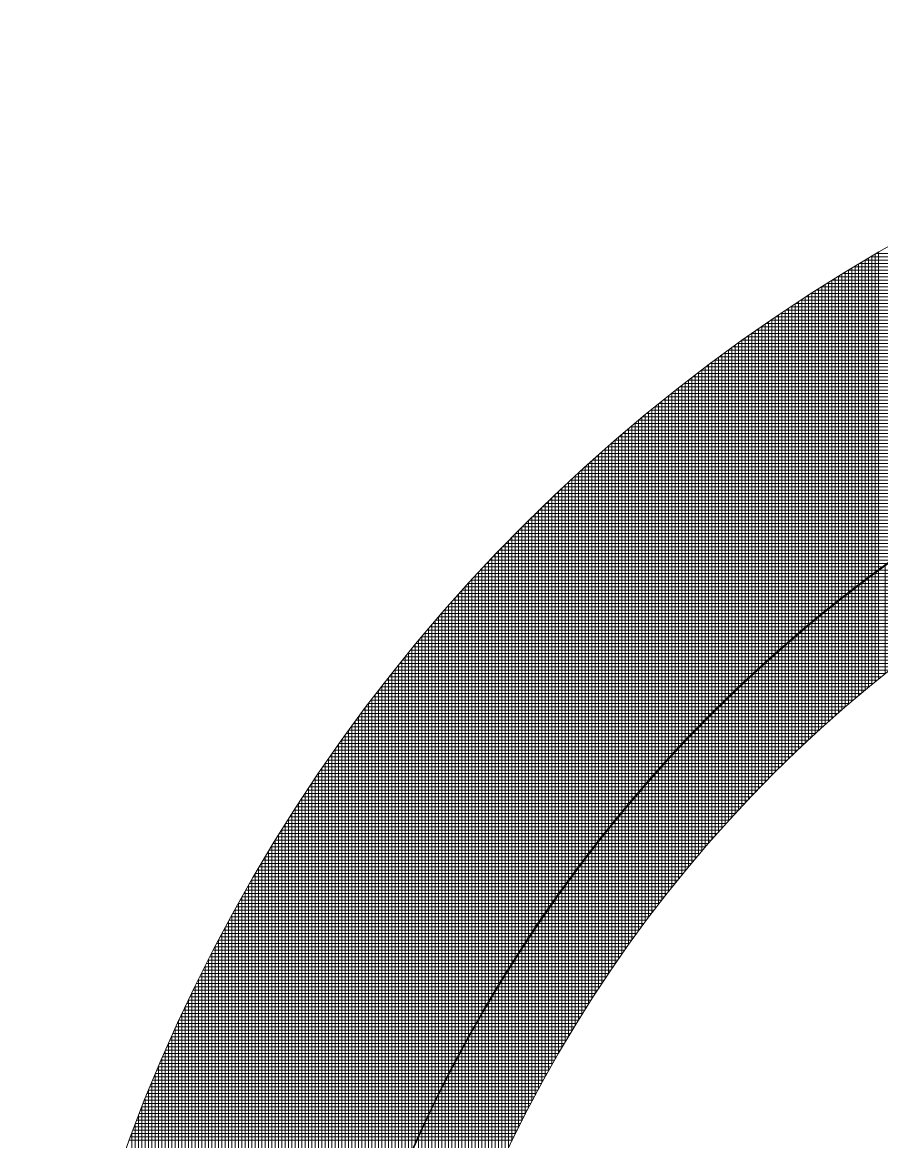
# Model space of a CAD drawing. Header units: inches. Extents: x -675 to 1187, y -924 to 1124.
# Drawn here: x -675.38 to -643.16, y 959.2 to 1001.17 of the extents above; entities that cross this region are included whole.
import ezdxf

# ---------------------------------------------------------------- set-up
doc = ezdxf.new("R2010")
doc.units = ezdxf.units.IN
doc.header["$MEASUREMENT"] = 0
doc.layers.add('Base_dwg', color=8, linetype='Continuous', lineweight=9)
doc.layers.add('core and shell', color=50, linetype='Continuous', lineweight=9)

# ---------------------------------------------------------------- blocks, each defined once
blk = doc.blocks.new('Base_dwg-531197-Level 1 Copy 1')
at = {"layer": 'core and shell'}
for p, q in [((357.145, 1904.288), (357.145, 1916.279)), ((357.27, 1904.381), (357.27, 1916.352)), ((357.395, 1904.474), (357.395, 1916.425)), ((357.52, 1904.566), (357.52, 1916.497)), ((356.27, 1903.618), (356.27, 1915.756)), ((356.52, 1903.812), (356.52, 1915.907)), ((356.645, 1903.909), (356.645, 1915.982)), ((356.77, 1904.004), (356.77, 1916.057)), ((356.895, 1904.099), (356.895, 1916.131)), ((355.645, 1903.122), (355.645, 1915.37)), ((355.77, 1903.223), (355.77, 1915.448)), ((355.895, 1903.322), (355.895, 1915.526)), ((356.02, 1903.422), (356.02, 1915.603)), ((356.145, 1903.52), (356.145, 1915.679)), ((385.381, 1914.956), (354.991, 1914.956)), ((355.02, 1902.611), (355.02, 1914.975)), ((355.145, 1902.715), (355.145, 1915.055)), ((387.445, 1915.081), (355.187, 1915.081)), ((355.27, 1902.818), (355.27, 1915.134)), ((355.395, 1902.92), (355.395, 1915.213)), ((355.52, 1903.021), (355.52, 1915.292)), ((382.01, 1914.581), (354.413, 1914.581)), ((354.52, 1902.191), (354.52, 1914.652)), ((382.942, 1914.706), (354.604, 1914.706)), ((354.645, 1902.297), (354.645, 1914.733)), ((354.77, 1902.403), (354.77, 1914.814)), ((384.027, 1914.831), (354.797, 1914.831)), ((354.895, 1902.507), (354.895, 1914.895)), ((353.645, 1901.431), (353.645, 1914.069)), ((379.086, 1914.081), (353.663, 1914.081)), ((353.77, 1901.541), (353.77, 1914.154)), ((379.734, 1914.206), (353.848, 1914.206)), ((353.895, 1901.651), (353.895, 1914.238)), ((354.02, 1901.761), (354.02, 1914.321)), ((380.429, 1914.331), (354.035, 1914.331)), ((354.145, 1901.869), (354.145, 1914.405)), ((381.182, 1914.456), (354.223, 1914.456)), ((354.27, 1901.977), (354.27, 1914.487)), ((377.353, 1913.706), (353.115, 1913.706)), ((353.145, 1900.981), (353.145, 1913.727)), ((353.27, 1901.094), (353.27, 1913.813)), ((378.477, 1913.956), (353.479, 1913.956)), ((353.52, 1901.319), (353.52, 1913.984)), ((352.52, 1900.403), (352.52, 1913.29)), ((375.844, 1913.331), (352.579, 1913.331)), ((352.645, 1900.52), (352.645, 1913.378)), ((376.327, 1913.456), (352.756, 1913.456)), ((352.77, 1900.636), (352.77, 1913.466)), ((352.895, 1900.752), (352.895, 1913.554)), ((376.829, 1913.581), (352.935, 1913.581)), ((353.02, 1900.867), (353.02, 1913.641)), ((374.072, 1912.831), (351.882, 1912.831)), ((351.895, 1899.806), (351.895, 1912.841)), ((352.02, 1899.927), (352.02, 1912.932)), ((374.494, 1912.956), (352.054, 1912.956)), ((352.145, 1900.047), (352.145, 1913.022)), ((374.929, 1913.081), (352.228, 1913.081)), ((352.27, 1900.166), (352.27, 1913.112)), ((352.395, 1900.285), (352.395, 1913.201)), ((375.379, 1913.206), (352.403, 1913.206)), ((372.874, 1912.456), (351.371, 1912.456)), ((351.395, 1899.315), (351.395, 1912.474)), ((351.52, 1899.439), (351.52, 1912.567)), ((373.263, 1912.581), (351.54, 1912.581)), ((351.645, 1899.562), (351.645, 1912.659)), ((373.662, 1912.706), (351.711, 1912.706)), ((351.77, 1899.684), (351.77, 1912.75)), ((350.77, 1898.682), (350.77, 1912.005)), ((350.895, 1898.81), (350.895, 1912.099)), ((351.02, 1898.938), (351.02, 1912.194)), ((372.126, 1912.206), (351.037, 1912.206)), ((351.145, 1899.064), (351.145, 1912.288)), ((372.495, 1912.331), (351.204, 1912.331)), ((351.27, 1899.19), (351.27, 1912.381)), ((350.27, 1898.161), (350.27, 1911.62)), ((370.727, 1911.706), (350.381, 1911.706)), ((350.395, 1898.293), (350.395, 1911.717)), ((350.52, 1898.423), (350.52, 1911.813)), ((371.065, 1911.831), (350.544, 1911.831)), ((350.645, 1898.553), (350.645, 1911.909)), ((371.411, 1911.956), (350.707, 1911.956)), ((369.436, 1911.206), (349.743, 1911.206)), ((349.77, 1897.626), (349.77, 1911.228)), ((350.02, 1897.895), (350.02, 1911.425)), ((370.069, 1911.456), (350.06, 1911.456)), ((350.145, 1898.029), (350.145, 1911.523)), ((349.145, 1896.936), (349.145, 1910.726)), ((349.395, 1897.215), (349.395, 1910.929)), ((368.825, 1910.956), (349.43, 1910.956)), ((349.52, 1897.353), (349.52, 1911.029)), ((369.128, 1911.081), (349.586, 1911.081)), ((349.645, 1897.49), (349.645, 1911.129)), ((348.645, 1896.366), (348.645, 1910.316)), ((367.384, 1910.331), (348.664, 1910.331)), ((348.77, 1896.51), (348.77, 1910.419)), ((367.663, 1910.456), (348.815, 1910.456)), ((348.895, 1896.653), (348.895, 1910.522)), ((367.947, 1910.581), (348.967, 1910.581)), ((349.02, 1896.795), (349.02, 1910.625)), ((368.235, 1910.706), (349.121, 1910.706)), ((348.145, 1895.78), (348.145, 1909.897)), ((366.57, 1909.956), (348.216, 1909.956)), ((348.27, 1895.928), (348.27, 1910.002)), ((366.837, 1910.081), (348.364, 1910.081)), ((348.395, 1896.075), (348.395, 1910.107)), ((367.109, 1910.206), (348.514, 1910.206)), ((348.52, 1896.221), (348.52, 1910.212)), ((365.536, 1909.456), (347.631, 1909.456)), ((347.645, 1895.176), (347.645, 1909.469)), ((347.895, 1895.48), (347.895, 1909.684)), ((366.046, 1909.706), (347.922, 1909.706)), ((348.02, 1895.631), (348.02, 1909.791)), ((366.306, 1909.831), (348.068, 1909.831)), ((347.145, 1894.555), (347.145, 1909.032)), ((364.796, 1909.081), (347.201, 1909.081)), ((365.04, 1909.206), (347.344, 1909.206)), ((347.395, 1894.868), (347.395, 1909.251)), ((365.287, 1909.331), (347.487, 1909.331)), ((347.52, 1895.023), (347.52, 1909.36)), ((364.083, 1908.706), (346.779, 1908.706)), ((346.895, 1894.237), (346.895, 1908.81)), ((364.318, 1908.831), (346.919, 1908.831)), ((347.02, 1894.396), (347.02, 1908.921)), ((364.555, 1908.956), (347.06, 1908.956)), ((363.169, 1908.206), (346.228, 1908.206)), ((346.27, 1893.42), (346.27, 1908.245)), ((363.621, 1908.456), (346.502, 1908.456)), ((346.52, 1893.751), (346.52, 1908.473)), ((345.77, 1892.743), (345.77, 1907.782)), ((362.511, 1907.831), (345.823, 1907.831)), ((345.895, 1892.914), (345.895, 1907.899)), ((362.728, 1907.956), (345.957, 1907.956)), ((362.947, 1908.081), (346.092, 1908.081)), ((346.145, 1893.253), (346.145, 1908.13)), ((345.395, 1892.22), (345.395, 1907.428)), ((361.872, 1907.456), (345.425, 1907.456)), ((345.52, 1892.396), (345.52, 1907.547)), ((362.083, 1907.581), (345.557, 1907.581)), ((345.645, 1892.57), (345.645, 1907.665)), ((362.296, 1907.706), (345.69, 1907.706)), ((344.895, 1891.502), (344.895, 1906.948)), ((361.051, 1906.956), (344.904, 1906.956)), ((345.02, 1891.684), (345.02, 1907.069)), ((361.253, 1907.081), (345.033, 1907.081)), ((345.145, 1891.864), (345.145, 1907.189)), ((361.458, 1907.206), (345.163, 1907.206)), ((345.27, 1892.043), (345.27, 1907.309)), ((361.664, 1907.331), (345.294, 1907.331)), ((343.645, 1889.59), (343.645, 1905.699)), ((359.13, 1905.706), (343.652, 1905.706)), ((343.27, 1888.981), (343.27, 1905.311)), ((358.587, 1905.331), (343.29, 1905.331)), ((343.395, 1889.186), (343.395, 1905.441)), ((343.52, 1889.389), (343.52, 1905.571)), ((358.948, 1905.581), (343.531, 1905.581)), ((342.895, 1888.353), (342.895, 1904.916)), ((358.058, 1904.956), (342.933, 1904.956)), ((343.02, 1888.564), (343.02, 1905.049)), ((358.233, 1905.081), (343.051, 1905.081)), ((343.145, 1888.774), (343.145, 1905.18)), ((358.409, 1905.206), (343.17, 1905.206)), ((357.372, 1904.456), (342.466, 1904.456)), ((357.541, 1904.581), (342.582, 1904.581)), ((342.645, 1887.923), (342.645, 1904.649)), ((357.712, 1904.706), (342.698, 1904.706)), ((342.77, 1888.139), (342.77, 1904.783)), ((357.884, 1904.831), (342.815, 1904.831)), ((357.27, 1900.301), (357.27, 1904.425)), ((363.127, 1904.456), (357.313, 1904.456)), ((357.395, 1900.403), (357.395, 1904.517)), ((363.334, 1904.581), (357.482, 1904.581)), ((357.52, 1900.505), (357.52, 1904.609)), ((356.872, 1904.081), (342.123, 1904.081)), ((342.145, 1887.035), (342.145, 1904.106)), ((357.037, 1904.206), (342.237, 1904.206)), ((342.27, 1887.261), (342.27, 1904.243)), ((357.204, 1904.331), (342.351, 1904.331)), ((342.395, 1887.484), (342.395, 1904.379)), ((356.77, 1899.885), (356.77, 1904.048)), ((356.895, 1899.99), (356.895, 1904.143)), ((362.721, 1904.206), (356.979, 1904.206)), ((357.02, 1900.094), (357.02, 1904.238)), ((356.223, 1903.581), (341.673, 1903.581)), ((341.77, 1886.343), (341.77, 1903.69)), ((356.384, 1903.706), (341.785, 1903.706)), ((356.708, 1903.956), (342.009, 1903.956)), ((342.02, 1886.807), (342.02, 1903.968)), ((361.74, 1903.581), (356.166, 1903.581)), ((361.932, 1903.706), (356.326, 1903.706)), ((356.395, 1899.565), (356.395, 1903.76)), ((362.126, 1903.831), (356.487, 1903.831)), ((356.52, 1899.672), (356.52, 1903.857)), ((355.75, 1903.206), (341.342, 1903.206)), ((341.395, 1885.625), (341.395, 1903.267)), ((355.906, 1903.331), (341.452, 1903.331)), ((341.52, 1885.867), (341.52, 1903.409)), ((356.064, 1903.456), (341.562, 1903.456)), ((341.645, 1886.106), (341.645, 1903.55)), ((355.645, 1898.908), (355.645, 1903.168)), ((361.174, 1903.206), (355.693, 1903.206)), ((355.77, 1899.019), (355.77, 1903.268)), ((361.361, 1903.331), (355.85, 1903.331)), ((355.895, 1899.13), (355.895, 1903.368)), ((361.549, 1903.456), (356.007, 1903.456)), ((356.02, 1899.24), (356.02, 1903.467)), ((356.145, 1899.349), (356.145, 1903.565)), ((355.44, 1902.956), (341.124, 1902.956)), ((341.145, 1885.132), (341.145, 1902.981)), ((355.594, 1903.081), (341.233, 1903.081)), ((341.27, 1885.38), (341.27, 1903.124)), ((360.624, 1902.831), (355.231, 1902.831)), ((355.27, 1898.569), (355.27, 1902.864)), ((360.806, 1902.956), (355.384, 1902.956)), ((355.395, 1898.683), (355.395, 1902.966)), ((355.52, 1898.795), (355.52, 1903.067)), ((360.989, 1903.081), (355.538, 1903.081)), ((354.686, 1902.331), (340.589, 1902.331)), ((340.645, 1884.105), (340.645, 1902.398)), ((354.834, 1902.456), (340.695, 1902.456)), ((340.77, 1884.367), (340.77, 1902.545)), ((354.984, 1902.581), (340.801, 1902.581)), ((340.895, 1884.625), (340.895, 1902.691)), ((355.135, 1902.706), (340.908, 1902.706)), ((359.915, 1902.331), (354.631, 1902.331)), ((354.645, 1897.989), (354.645, 1902.344)), ((354.77, 1898.107), (354.77, 1902.449)), ((360.09, 1902.456), (354.779, 1902.456)), ((354.895, 1898.223), (354.895, 1902.554)), ((355.02, 1898.339), (355.02, 1902.658)), ((360.445, 1902.706), (355.079, 1902.706)), ((340.395, 1883.571), (340.395, 1902.101)), ((354.538, 1902.206), (340.484, 1902.206)), ((340.52, 1883.84), (340.52, 1902.25)), ((354.145, 1897.511), (354.145, 1901.916)), ((354.27, 1897.632), (354.27, 1902.024)), ((359.569, 1902.081), (354.337, 1902.081)), ((354.395, 1897.752), (354.395, 1902.131)), ((359.741, 1902.206), (354.483, 1902.206)), ((354.52, 1897.871), (354.52, 1902.238)), ((353.816, 1901.581), (339.965, 1901.581)), ((340.02, 1882.739), (340.02, 1901.649)), ((353.958, 1901.706), (340.068, 1901.706)), ((340.145, 1883.021), (340.145, 1901.8)), ((354.102, 1901.831), (340.171, 1901.831)), ((353.645, 1897.019), (353.645, 1901.478)), ((353.77, 1897.144), (353.77, 1901.589)), ((353.895, 1897.267), (353.895, 1901.699)), ((359.062, 1901.706), (353.904, 1901.706)), ((354.02, 1897.389), (354.02, 1901.808)), ((359.23, 1901.831), (354.047, 1901.831)), ((353.256, 1901.081), (339.56, 1901.081)), ((339.645, 1881.868), (339.645, 1901.188)), ((353.534, 1901.331), (339.761, 1901.331)), ((339.77, 1882.163), (339.77, 1901.342)), ((353.674, 1901.456), (339.863, 1901.456)), ((358.245, 1901.081), (353.202, 1901.081)), ((353.27, 1896.642), (353.27, 1901.143)), ((358.406, 1901.206), (353.341, 1901.206)), ((353.395, 1896.769), (353.395, 1901.255)), ((358.568, 1901.331), (353.48, 1901.331)), ((353.52, 1896.894), (353.52, 1901.367)), ((358.731, 1901.456), (353.62, 1901.456)), ((352.846, 1900.706), (339.261, 1900.706)), ((352.982, 1900.831), (339.36, 1900.831)), ((339.395, 1881.263), (339.395, 1900.876)), ((353.118, 1900.956), (339.46, 1900.956)), ((339.52, 1881.568), (339.52, 1901.032)), ((352.77, 1896.126), (352.77, 1900.685)), ((352.895, 1896.256), (352.895, 1900.801)), ((357.928, 1900.831), (352.929, 1900.831)), ((353.02, 1896.386), (353.02, 1900.915)), ((358.086, 1900.956), (353.065, 1900.956)), ((353.145, 1896.514), (353.145, 1901.029)), ((338.895, 1879.985), (338.895, 1900.239)), ((352.444, 1900.331), (338.967, 1900.331)), ((339.02, 1880.314), (339.02, 1900.4)), ((352.577, 1900.456), (339.064, 1900.456)), ((339.145, 1880.636), (339.145, 1900.56)), ((352.711, 1900.581), (339.162, 1900.581)), ((352.645, 1895.994), (352.645, 1900.569)), ((357.615, 1900.581), (352.659, 1900.581)), ((351.921, 1899.831), (338.581, 1899.831)), ((338.645, 1879.308), (338.645, 1899.915)), ((352.051, 1899.956), (338.677, 1899.956)), ((352.312, 1900.206), (338.87, 1900.206)), ((356.707, 1899.831), (351.87, 1899.831)), ((351.895, 1895.186), (351.895, 1899.856)), ((356.856, 1899.956), (351.999, 1899.956)), ((352.02, 1895.324), (352.02, 1899.977)), ((357.005, 1900.081), (352.129, 1900.081)), ((357.156, 1900.206), (352.26, 1900.206)), ((352.27, 1895.595), (352.27, 1900.216)), ((338.27, 1878.237), (338.27, 1899.42)), ((351.538, 1899.456), (338.298, 1899.456)), ((351.793, 1899.706), (338.486, 1899.706)), ((351.52, 1894.769), (351.52, 1899.489)), ((356.414, 1899.581), (351.614, 1899.581)), ((351.645, 1894.909), (351.645, 1899.612)), ((356.56, 1899.706), (351.741, 1899.706)), ((351.77, 1895.048), (351.77, 1899.735)), ((351.287, 1899.206), (338.111, 1899.206)), ((338.145, 1877.863), (338.145, 1899.253)), ((351.412, 1899.331), (338.204, 1899.331)), ((351.02, 1894.198), (351.02, 1898.989)), ((355.841, 1899.081), (351.112, 1899.081)), ((351.145, 1894.342), (351.145, 1899.115)), ((355.982, 1899.206), (351.236, 1899.206)), ((351.27, 1894.485), (351.27, 1899.241)), ((356.125, 1899.331), (351.361, 1899.331)), ((351.395, 1894.628), (351.395, 1899.365)), ((337.645, 1876.266), (337.645, 1898.573)), ((350.672, 1898.581), (337.652, 1898.581)), ((350.794, 1898.706), (337.743, 1898.706)), ((337.77, 1876.682), (337.77, 1898.744)), ((350.916, 1898.831), (337.834, 1898.831)), ((351.039, 1898.956), (337.926, 1898.956)), ((355.284, 1898.581), (350.623, 1898.581)), ((350.645, 1893.758), (350.645, 1898.605)), ((355.422, 1898.706), (350.744, 1898.706)), ((350.77, 1893.905), (350.77, 1898.734)), ((355.56, 1898.831), (350.866, 1898.831)), ((350.895, 1894.052), (350.895, 1898.862)), ((355.7, 1898.956), (350.988, 1898.956)), ((350.313, 1898.206), (337.382, 1898.206)), ((337.395, 1875.396), (337.395, 1898.225)), ((350.432, 1898.331), (337.471, 1898.331)), ((337.52, 1875.838), (337.52, 1898.4)), ((350.552, 1898.456), (337.561, 1898.456)), ((354.877, 1898.206), (350.264, 1898.206)), ((350.27, 1893.307), (350.27, 1898.213)), ((355.012, 1898.331), (350.383, 1898.331)), ((350.52, 1893.609), (350.52, 1898.475)), ((349.845, 1897.706), (337.028, 1897.706)), ((349.961, 1897.831), (337.116, 1897.831)), ((337.145, 1874.466), (337.145, 1897.873)), ((350.077, 1897.956), (337.204, 1897.956)), ((337.27, 1874.939), (337.27, 1898.05)), ((350.195, 1898.081), (337.293, 1898.081)), ((354.348, 1897.706), (349.796, 1897.706)), ((349.895, 1892.846), (349.895, 1897.813)), ((354.479, 1897.831), (349.912, 1897.831)), ((350.02, 1893.001), (350.02, 1897.948)), ((354.611, 1897.956), (350.029, 1897.956)), ((349.615, 1897.456), (336.854, 1897.456)), ((349.729, 1897.581), (336.941, 1897.581)), ((337.02, 1873.974), (337.02, 1897.695)), ((353.961, 1897.331), (349.453, 1897.331)), ((349.52, 1892.374), (349.52, 1897.405)), ((354.089, 1897.456), (349.567, 1897.456)), ((349.645, 1892.533), (349.645, 1897.542)), ((354.218, 1897.581), (349.681, 1897.581)), ((349.77, 1892.69), (349.77, 1897.678)), ((349.164, 1896.956), (336.511, 1896.956)), ((336.52, 1871.775), (336.52, 1896.97)), ((336.645, 1872.367), (336.645, 1897.153)), ((349.388, 1897.206), (336.682, 1897.206)), ((353.582, 1896.956), (349.116, 1896.956)), ((349.145, 1891.89), (349.145, 1896.989)), ((353.708, 1897.081), (349.228, 1897.081)), ((349.27, 1892.052), (349.27, 1897.129)), ((353.834, 1897.206), (349.34, 1897.206)), ((349.395, 1892.214), (349.395, 1897.268)), ((348.724, 1896.456), (336.175, 1896.456)), ((348.833, 1896.581), (336.258, 1896.581)), ((336.27, 1870.48), (336.27, 1896.599)), ((348.942, 1896.706), (336.342, 1896.706)), ((336.395, 1871.149), (336.395, 1896.785)), ((349.053, 1896.831), (336.426, 1896.831)), ((353.089, 1896.456), (348.677, 1896.456)), ((348.77, 1891.393), (348.77, 1896.564)), ((353.211, 1896.581), (348.786, 1896.581)), ((353.458, 1896.831), (349.005, 1896.831)), ((349.02, 1891.726), (349.02, 1896.848)), ((335.895, 1868.101), (335.895, 1896.032)), ((348.401, 1896.081), (335.927, 1896.081)), ((348.508, 1896.206), (336.009, 1896.206)), ((336.02, 1868.973), (336.02, 1896.223)), ((348.615, 1896.331), (336.092, 1896.331)), ((336.145, 1869.76), (336.145, 1896.412)), ((352.728, 1896.081), (348.354, 1896.081)), ((348.395, 1890.884), (348.395, 1896.129)), ((352.847, 1896.206), (348.461, 1896.206)), ((348.52, 1891.055), (348.52, 1896.275)), ((352.968, 1896.331), (348.569, 1896.331)), ((348.645, 1891.225), (348.645, 1896.42)), ((335.645, 1865.915), (335.645, 1895.647)), ((348.084, 1895.706), (335.683, 1895.706)), ((348.189, 1895.831), (335.764, 1895.831)), ((335.77, 1867.105), (335.77, 1895.841)), ((348.294, 1895.956), (335.846, 1895.956)), ((348.02, 1890.361), (348.02, 1895.685)), ((352.374, 1895.706), (348.038, 1895.706)), ((352.609, 1895.956), (348.248, 1895.956)), ((347.67, 1895.206), (335.364, 1895.206)), ((347.979, 1895.581), (335.603, 1895.581)), ((351.913, 1895.206), (347.625, 1895.206)), ((347.645, 1889.824), (347.645, 1895.232)), ((352.027, 1895.331), (347.727, 1895.331)), ((347.77, 1890.005), (347.77, 1895.384)), ((347.895, 1890.184), (347.895, 1895.535)), ((352.258, 1895.581), (347.934, 1895.581)), ((347.366, 1894.831), (335.128, 1894.831)), ((347.467, 1894.956), (335.207, 1894.956)), ((347.568, 1895.081), (335.285, 1895.081)), ((347.27, 1889.271), (347.27, 1894.768)), ((351.576, 1894.831), (347.321, 1894.831)), ((351.688, 1894.956), (347.422, 1894.956)), ((347.166, 1894.581), (334.974, 1894.581)), ((351.354, 1894.581), (347.122, 1894.581)), ((351.465, 1894.706), (347.221, 1894.706)), ((346.678, 1893.956), (334.593, 1893.956)), ((346.871, 1894.206), (334.744, 1894.206)), ((346.969, 1894.331), (334.82, 1894.331)), ((350.814, 1893.956), (346.634, 1893.956)), ((346.645, 1888.315), (346.645, 1893.97)), ((350.92, 1894.081), (346.731, 1894.081)), ((346.77, 1888.51), (346.77, 1894.132)), ((351.028, 1894.206), (346.828, 1894.206)), ((351.136, 1894.331), (346.925, 1894.331)), ((346.487, 1893.706), (334.444, 1893.706)), ((350.497, 1893.581), (346.349, 1893.581)), ((346.395, 1887.918), (346.395, 1893.643)), ((350.602, 1893.706), (346.444, 1893.706)), ((346.52, 1888.118), (346.52, 1893.807)), ((350.708, 1893.831), (346.539, 1893.831)), ((346.111, 1893.206), (334.149, 1893.206)), ((346.204, 1893.331), (334.222, 1893.331)), ((346.298, 1893.456), (334.296, 1893.456)), ((350.085, 1893.081), (345.976, 1893.081)), ((346.02, 1887.308), (346.02, 1893.141)), ((350.187, 1893.206), (346.068, 1893.206)), ((346.145, 1887.514), (346.145, 1893.31)), ((350.29, 1893.331), (346.161, 1893.331)), ((346.27, 1887.717), (346.27, 1893.477)), ((345.744, 1892.706), (333.861, 1892.706)), ((345.835, 1892.831), (333.932, 1892.831)), ((345.926, 1892.956), (334.004, 1892.956)), ((349.783, 1892.706), (345.702, 1892.706)), ((345.77, 1886.891), (345.77, 1892.8)), ((349.883, 1892.831), (345.793, 1892.831)), ((349.984, 1892.956), (345.884, 1892.956)), ((345.895, 1887.101), (345.895, 1892.971)), ((345.564, 1892.456), (333.719, 1892.456)), ((345.654, 1892.581), (333.79, 1892.581)), ((345.395, 1886.247), (345.395, 1892.278)), ((349.487, 1892.331), (345.433, 1892.331)), ((349.684, 1892.581), (345.612, 1892.581)), ((345.645, 1886.678), (345.645, 1892.628)), ((345.123, 1891.831), (333.371, 1891.831)), ((345.21, 1891.956), (333.439, 1891.956)), ((345.297, 1892.081), (333.509, 1892.081)), ((345.386, 1892.206), (333.578, 1892.206)), ((349.101, 1891.831), (345.082, 1891.831)), ((345.145, 1885.805), (345.145, 1891.922)), ((349.196, 1891.956), (345.169, 1891.956)), ((349.293, 1892.081), (345.257, 1892.081)), ((345.27, 1886.027), (345.27, 1892.101)), ((349.39, 1892.206), (345.345, 1892.206)), ((344.864, 1891.456), (333.166, 1891.456)), ((344.95, 1891.581), (333.234, 1891.581)), ((345.036, 1891.706), (333.302, 1891.706)), ((348.817, 1891.456), (344.824, 1891.456)), ((344.895, 1885.353), (344.895, 1891.56)), ((348.911, 1891.581), (344.91, 1891.581)), ((349.006, 1891.706), (344.996, 1891.706)), ((344.61, 1891.081), (332.964, 1891.081)), ((344.694, 1891.206), (333.031, 1891.206)), ((344.779, 1891.331), (333.098, 1891.331)), ((344.52, 1884.653), (344.52, 1891.006)), ((348.539, 1891.081), (344.571, 1891.081)), ((344.645, 1884.889), (344.645, 1891.192)), ((348.632, 1891.206), (344.655, 1891.206)), ((348.724, 1891.331), (344.739, 1891.331)), ((344.77, 1885.122), (344.77, 1891.377)), ((344.279, 1890.581), (332.701, 1890.581)), ((344.361, 1890.706), (332.766, 1890.706)), ((344.444, 1890.831), (332.832, 1890.831)), ((348.177, 1890.581), (344.24, 1890.581)), ((344.27, 1884.172), (344.27, 1890.627)), ((344.395, 1884.414), (344.395, 1890.817)), ((348.357, 1890.831), (344.405, 1890.831)), ((348.448, 1890.956), (344.487, 1890.956)), ((344.036, 1890.206), (332.506, 1890.206)), ((344.116, 1890.331), (332.571, 1890.331)), ((344.197, 1890.456), (332.636, 1890.456)), ((347.911, 1890.206), (343.997, 1890.206)), ((344.02, 1883.677), (344.02, 1890.242)), ((347.999, 1890.331), (344.078, 1890.331)), ((344.145, 1883.926), (344.145, 1890.436)), ((348.088, 1890.456), (344.159, 1890.456)), ((343.797, 1889.831), (332.315, 1889.831)), ((343.876, 1889.956), (332.379, 1889.956)), ((343.955, 1890.081), (332.442, 1890.081)), ((347.65, 1889.831), (343.759, 1889.831)), ((343.77, 1883.169), (343.77, 1889.85)), ((347.737, 1889.956), (343.838, 1889.956)), ((343.895, 1883.425), (343.895, 1890.047)), ((347.824, 1890.081), (343.917, 1890.081)), ((343.485, 1889.331), (332.066, 1889.331)), ((343.562, 1889.456), (332.128, 1889.456)), ((343.64, 1889.581), (332.19, 1889.581)), ((343.718, 1889.706), (332.252, 1889.706)), ((347.31, 1889.331), (343.447, 1889.331)), ((343.52, 1882.646), (343.52, 1889.449)), ((347.479, 1889.581), (343.602, 1889.581)), ((343.645, 1882.91), (343.645, 1889.65)), ((347.565, 1889.706), (343.68, 1889.706)), ((343.255, 1888.956), (331.882, 1888.956)), ((343.331, 1889.081), (331.943, 1889.081)), ((343.408, 1889.206), (332.004, 1889.206)), ((347.061, 1888.956), (343.219, 1888.956)), ((343.27, 1882.107), (343.27, 1889.041)), ((347.227, 1889.206), (343.371, 1889.206)), ((343.395, 1882.379), (343.395, 1889.246)), ((343.03, 1888.581), (331.701, 1888.581)), ((343.105, 1888.706), (331.761, 1888.706)), ((343.18, 1888.831), (331.821, 1888.831)), ((346.816, 1888.581), (342.994, 1888.581)), ((343.02, 1881.551), (343.02, 1888.625)), ((342.737, 1888.081), (331.464, 1888.081)), ((342.883, 1888.331), (331.582, 1888.331)), ((342.956, 1888.456), (331.641, 1888.456)), ((346.497, 1888.081), (342.701, 1888.081)), ((342.77, 1880.977), (342.77, 1888.2)), ((346.576, 1888.206), (342.774, 1888.206)), ((346.656, 1888.331), (342.847, 1888.331)), ((342.895, 1881.267), (342.895, 1888.414)), ((346.736, 1888.456), (342.92, 1888.456)), ((342.593, 1887.831), (331.348, 1887.831)), ((342.665, 1887.956), (331.406, 1887.956)), ((346.264, 1887.706), (342.486, 1887.706)), ((342.52, 1880.382), (342.52, 1887.766)), ((346.341, 1887.831), (342.558, 1887.831)), ((346.419, 1887.956), (342.629, 1887.956)), ((342.645, 1880.682), (342.645, 1887.984)), ((342.24, 1887.206), (331.063, 1887.206)), ((342.31, 1887.331), (331.119, 1887.331)), ((342.38, 1887.456), (331.176, 1887.456)), ((342.45, 1887.581), (331.233, 1887.581)), ((345.959, 1887.206), (342.206, 1887.206)), ((342.27, 1879.766), (342.27, 1887.322)), ((346.034, 1887.331), (342.275, 1887.331)), ((346.11, 1887.456), (342.345, 1887.456)), ((346.187, 1887.581), (342.416, 1887.581)), ((342.102, 1886.956), (330.951, 1886.956)), ((342.171, 1887.081), (331.007, 1887.081)), ((345.735, 1886.831), (342, 1886.831)), ((342.02, 1879.125), (342.02, 1886.869)), ((345.809, 1886.956), (342.068, 1886.956)), ((345.884, 1887.081), (342.137, 1887.081)), ((342.145, 1879.448), (342.145, 1887.097)), ((341.831, 1886.456), (330.731, 1886.456)), ((341.966, 1886.706), (330.841, 1886.706)), ((345.516, 1886.456), (341.798, 1886.456)), ((345.589, 1886.581), (341.865, 1886.581)), ((341.895, 1878.794), (341.895, 1886.638)), ((345.662, 1886.706), (341.932, 1886.706)), ((341.567, 1885.956), (330.517, 1885.956)), ((341.632, 1886.081), (330.57, 1886.081)), ((341.698, 1886.206), (330.623, 1886.206)), ((341.764, 1886.331), (330.677, 1886.331)), ((345.23, 1885.956), (341.534, 1885.956)), ((345.301, 1886.081), (341.599, 1886.081)), ((341.645, 1878.112), (341.645, 1886.169)), ((345.372, 1886.206), (341.665, 1886.206)), ((345.444, 1886.331), (341.731, 1886.331)), ((341.373, 1885.581), (330.359, 1885.581)), ((341.437, 1885.706), (330.411, 1885.706)), ((341.502, 1885.831), (330.464, 1885.831)), ((341.395, 1877.397), (341.395, 1885.688)), ((345.09, 1885.706), (341.405, 1885.706)), ((345.16, 1885.831), (341.469, 1885.831)), ((341.52, 1877.759), (341.52, 1885.93)), ((341.183, 1885.206), (330.204, 1885.206)), ((341.246, 1885.331), (330.255, 1885.331)), ((341.309, 1885.456), (330.307, 1885.456)), ((341.145, 1876.646), (341.145, 1885.195)), ((344.816, 1885.206), (341.151, 1885.206)), ((344.884, 1885.331), (341.214, 1885.331)), ((341.27, 1877.026), (341.27, 1885.443)), ((344.952, 1885.456), (341.277, 1885.456)), ((340.935, 1884.706), (330.002, 1884.706)), ((340.996, 1884.831), (330.052, 1884.831)), ((341.058, 1884.956), (330.102, 1884.956)), ((341.12, 1885.081), (330.153, 1885.081)), ((340.895, 1875.852), (340.895, 1884.689)), ((344.548, 1884.706), (340.904, 1884.706)), ((344.615, 1884.831), (340.965, 1884.831)), ((341.02, 1876.255), (341.02, 1884.943)), ((344.681, 1884.956), (341.027, 1884.956)), ((344.748, 1885.081), (341.089, 1885.081)), ((340.753, 1884.331), (329.853, 1884.331)), ((340.813, 1884.456), (329.902, 1884.456)), ((340.874, 1884.581), (329.952, 1884.581)), ((344.352, 1884.331), (340.723, 1884.331)), ((340.77, 1875.438), (340.77, 1884.43)), ((344.417, 1884.456), (340.783, 1884.456)), ((344.483, 1884.581), (340.843, 1884.581)), ((340.575, 1883.956), (329.707, 1883.956)), ((340.634, 1884.081), (329.756, 1884.081)), ((340.693, 1884.206), (329.804, 1884.206)), ((340.52, 1874.568), (340.52, 1883.904)), ((344.161, 1883.956), (340.545, 1883.956)), ((344.224, 1884.081), (340.604, 1884.081)), ((340.645, 1875.01), (340.645, 1884.169)), ((344.288, 1884.206), (340.663, 1884.206)), ((340.343, 1883.456), (329.517, 1883.456)), ((340.4, 1883.581), (329.564, 1883.581)), ((340.458, 1883.706), (329.611, 1883.706)), ((340.516, 1883.831), (329.659, 1883.831)), ((343.911, 1883.456), (340.313, 1883.456)), ((343.973, 1883.581), (340.371, 1883.581)), ((340.395, 1874.11), (340.395, 1883.635)), ((344.035, 1883.706), (340.428, 1883.706)), ((344.097, 1883.831), (340.487, 1883.831)), ((340.229, 1883.206), (329.424, 1883.206)), ((340.286, 1883.331), (329.47, 1883.331)), ((343.788, 1883.206), (340.2, 1883.206)), ((343.849, 1883.331), (340.257, 1883.331)), ((340.27, 1873.633), (340.27, 1883.362))]:
    blk.add_line(p, q, dxfattribs=at)
at = {"layer": 'core and shell', "flags": 128}
for points in [[(353.296, 1913.831), (377.895, 1913.831), (377.895, 1924.036)], [(350.872, 1912.081), (371.77, 1912.081), (371.77, 1922.579)], [(350.22, 1911.581), (370.395, 1911.581), (370.395, 1922.163)], [(346.365, 1908.331), (363.395, 1908.331), (363.395, 1919.502)], [(343.41, 1905.456), (358.77, 1905.456), (358.77, 1917.201)], [(357.02, 1904.194), (357.02, 1916.205), (389.112, 1916.205), (400.482, 1916.205), (432.996, 1916.205)], [(432.784, 1916.331), (400.482, 1916.331), (389.111, 1916.331), (357.235, 1916.331)], [(432.571, 1916.456), (400.482, 1916.456), (389.111, 1916.456), (357.45, 1916.456)], [(356.395, 1903.716), (356.395, 1915.832), (389.114, 1915.832), (400.482, 1915.832), (433.619, 1915.832)], [(433.413, 1915.956), (400.482, 1915.956), (389.113, 1915.956), (356.602, 1915.956)], [(433.205, 1916.081), (400.482, 1916.081), (389.113, 1916.081), (356.811, 1916.081)], [(434.426, 1915.331), (400.482, 1915.331), (389.116, 1915.331), (355.583, 1915.331)], [(434.227, 1915.456), (400.482, 1915.456), (389.116, 1915.456), (355.783, 1915.456)], [(434.02, 1903.367), (434.02, 1915.585), (400.482, 1915.585), (389.115, 1915.585), (355.986, 1915.585)], [(433.824, 1915.706), (400.482, 1915.706), (389.115, 1915.706), (356.189, 1915.706)], [(434.624, 1915.206), (400.482, 1915.206), (389.117, 1915.206), (355.384, 1915.206)], [(340.379, 1902.081), (354.395, 1902.081), (354.395, 1914.57)], [(339.66, 1901.206), (353.395, 1901.206), (353.395, 1913.899)], [(349.895, 1897.761), (349.895, 1911.327), (369.75, 1911.327)], [(336.596, 1897.081), (349.27, 1897.081), (349.27, 1910.828), (368.528, 1910.828)], [(335.443, 1895.331), (347.77, 1895.331), (347.77, 1909.577), (365.79, 1909.577)], [(335.051, 1894.706), (347.27, 1894.706), (347.27, 1909.142)], [(334.668, 1894.081), (346.77, 1894.081), (346.77, 1908.698)], [(334.369, 1893.581), (346.395, 1893.581), (346.395, 1908.359)], [(346.645, 1893.914), (346.645, 1908.586), (363.85, 1908.586)], [(334.077, 1893.081), (346.02, 1893.081), (346.02, 1908.015)], [(356.814, 1904.081), (362.52, 1904.081), (362.52, 1907.874)], [(344.52, 1890.947), (344.52, 1906.58), (360.456, 1906.58)], [(344.645, 1891.133), (344.645, 1906.703), (360.653, 1906.703)], [(344.77, 1891.318), (344.77, 1906.826), (360.851, 1906.826)], [(344.145, 1890.376), (344.145, 1906.207), (359.878, 1906.207)], [(344.27, 1890.568), (344.27, 1906.332), (360.069, 1906.332)], [(344.395, 1890.758), (344.395, 1906.457), (360.261, 1906.457)], [(354.929, 1902.581), (360.27, 1902.581), (360.27, 1906.502)], [(343.77, 1889.79), (343.77, 1905.827), (359.315, 1905.827)], [(343.895, 1889.987), (343.895, 1905.955), (359.501, 1905.955)], [(344.02, 1890.183), (344.02, 1906.081), (359.688, 1906.081)], [(354.191, 1901.956), (359.395, 1901.956), (359.395, 1905.927)], [(353.762, 1901.581), (358.895, 1901.581), (358.895, 1905.587)], [(331.29, 1887.706), (342.52, 1887.706), (342.52, 1904.515)], [(352.793, 1900.706), (357.77, 1900.706), (357.77, 1904.792)], [(357.145, 1900.198), (357.145, 1904.331), (362.923, 1904.331)], [(330.786, 1886.581), (341.895, 1886.581), (341.895, 1903.83), (356.545, 1903.83)], [(351.487, 1899.456), (356.27, 1899.456), (356.27, 1903.663)], [(356.645, 1899.779), (356.645, 1903.953), (362.322, 1903.953)], [(341.02, 1884.88), (341.02, 1902.836), (355.287, 1902.836)], [(350.502, 1898.456), (355.145, 1898.456), (355.145, 1902.761)], [(340.27, 1883.298), (340.27, 1901.951), (354.246, 1901.951)], [(329.151, 1882.456), (339.895, 1882.456), (339.895, 1901.496)], [(328.636, 1880.956), (339.27, 1880.956), (339.27, 1900.718)], [(352.395, 1895.729), (352.395, 1900.334), (357.308, 1900.334)], [(352.52, 1895.862), (352.52, 1900.452), (357.461, 1900.452)], [(338.77, 1879.65), (338.77, 1900.078), (352.181, 1900.078)], [(347.83, 1895.456), (352.145, 1895.456), (352.145, 1900.097)], [(328.013, 1878.956), (338.52, 1878.956), (338.52, 1899.751)], [(338.395, 1878.602), (338.395, 1899.586), (351.665, 1899.586)], [(338.02, 1877.479), (338.02, 1899.085), (351.162, 1899.085)], [(327.493, 1877.081), (337.895, 1877.081), (337.895, 1898.915)], [(346.255, 1893.456), (350.395, 1893.456), (350.395, 1898.345)], [(350.145, 1893.155), (350.145, 1898.081), (354.743, 1898.081)], [(326.658, 1873.456), (336.895, 1873.456), (336.895, 1897.516)], [(336.77, 1872.928), (336.77, 1897.335), (349.501, 1897.335)], [(348.895, 1891.56), (348.895, 1896.706), (353.334, 1896.706)], [(344.322, 1890.706), (348.27, 1890.706), (348.27, 1895.982)], [(348.145, 1890.537), (348.145, 1895.834), (352.491, 1895.834)], [(325.502, 1864.331), (335.52, 1864.331), (335.52, 1895.452), (347.875, 1895.452)], [(335.395, 326.052), (335.395, 359.899), (335.395, 1861.472), (335.395, 1895.256)], [(335.145, 326.449), (335.145, 359.898), (335.145, 1861.473), (335.145, 1894.858)], [(335.27, 326.25), (335.27, 359.899), (335.27, 1861.472), (335.27, 1895.058)], [(343.525, 1889.456), (347.395, 1889.456), (347.395, 1894.923)], [(347.52, 1889.641), (347.52, 1895.078), (351.8, 1895.078)], [(334.895, 326.853), (334.895, 359.897), (334.895, 1861.474), (334.895, 1894.454), (347.067, 1894.454)], [(335.02, 326.65), (335.02, 359.897), (335.02, 1861.474), (335.02, 1894.657)], [(343.295, 1889.081), (347.145, 1889.081), (347.145, 1894.611)], [(347.02, 1888.894), (347.02, 1894.452), (351.245, 1894.452)], [(334.645, 327.264), (334.645, 359.896), (334.645, 1861.476), (334.645, 1894.043)], [(334.77, 327.058), (334.77, 359.896), (334.77, 1861.475), (334.77, 1894.249)], [(343.069, 1888.706), (346.895, 1888.706), (346.895, 1894.293)], [(334.395, 327.681), (334.395, 359.894), (334.395, 1861.477), (334.395, 1893.625)], [(334.52, 327.472), (334.52, 359.895), (334.52, 1861.477), (334.52, 1893.835), (346.582, 1893.835)], [(334.145, 328.107), (334.145, 359.893), (334.145, 1861.479), (334.145, 1893.2)], [(334.27, 327.893), (334.27, 359.894), (334.27, 1861.478), (334.27, 1893.413)], [(333.895, 328.539), (333.895, 359.892), (333.895, 1861.48), (333.895, 1892.767)], [(334.02, 328.322), (334.02, 359.893), (334.02, 1861.479), (334.02, 1892.984)], [(333.645, 328.98), (333.645, 359.891), (333.645, 1861.482), (333.645, 1892.326), (345.474, 1892.326)], [(333.77, 328.758), (333.77, 359.891), (333.77, 1861.481), (333.77, 1892.547)], [(345.52, 1886.464), (345.52, 1892.453), (349.585, 1892.453)], [(333.395, 329.429), (333.395, 359.89), (333.395, 1861.483), (333.395, 1891.876)], [(345.313, 329.206), (333.52, 329.206), (333.52, 359.89), (333.52, 1861.482), (333.52, 1892.102)], [(333.145, 329.886), (333.145, 359.888), (333.145, 1861.484), (333.145, 1891.418)], [(333.27, 329.656), (333.27, 359.889), (333.27, 1861.484), (333.27, 1891.648)], [(341.341, 1885.581), (345.02, 1885.581), (345.02, 1891.742)], [(333.02, 330.118), (333.02, 359.888), (333.02, 1861.485), (333.02, 1891.186)], [(332.77, 330.589), (332.77, 359.887), (332.77, 1861.486), (332.77, 1890.715)], [(332.895, 330.353), (332.895, 359.887), (332.895, 1861.486), (332.895, 1890.952), (344.527, 1890.952)], [(332.52, 331.07), (332.52, 359.885), (332.52, 1861.488), (332.52, 1890.233)], [(344.211, 330.831), (332.645, 330.831), (332.645, 359.886), (332.645, 1861.487), (332.645, 1890.475)], [(332.27, 331.561), (332.27, 359.884), (332.27, 1861.489), (332.27, 1889.742)], [(332.395, 331.315), (332.395, 359.885), (332.395, 1861.489), (332.395, 1889.989)], [(332.145, 331.811), (332.145, 359.884), (332.145, 1861.49), (332.145, 1889.492)], [(331.895, 332.318), (331.895, 359.882), (331.895, 1861.491), (331.895, 1888.984)], [(332.02, 332.063), (332.02, 359.883), (332.02, 1861.491), (332.02, 1889.24)], [(342.967, 332.831), (331.645, 332.831), (331.645, 359.881), (331.645, 1861.493), (331.645, 1888.465)], [(343.116, 332.581), (331.77, 332.581), (331.77, 359.882), (331.77, 1861.492), (331.77, 1888.726)], [(339.603, 1881.831), (343.145, 1881.831), (343.145, 1888.834), (346.979, 1888.834)], [(331.52, 333.101), (331.52, 359.881), (331.52, 1861.493), (331.52, 1888.201), (342.81, 1888.201)], [(331.27, 333.639), (331.27, 359.879), (331.27, 1861.495), (331.27, 1887.663)], [(331.395, 333.368), (331.395, 359.88), (331.395, 1861.494), (331.395, 1887.933)], [(331.145, 333.913), (331.145, 359.879), (331.145, 1861.496), (331.145, 1887.389)], [(338.907, 1880.081), (342.395, 1880.081), (342.395, 1887.545)], [(330.895, 334.471), (330.895, 359.878), (330.895, 1861.497), (330.895, 1886.83), (342.034, 1886.83)], [(331.02, 334.19), (331.02, 359.878), (331.02, 1861.496), (331.02, 1887.111)], [(330.77, 334.755), (330.77, 359.877), (330.77, 1861.498), (330.77, 1886.546)], [(338.323, 1878.456), (341.77, 1878.456), (341.77, 1886.405)], [(341.575, 335.331), (330.52, 335.331), (330.52, 359.876), (330.52, 1861.499), (330.52, 1885.965)], [(330.645, 335.043), (330.645, 359.876), (330.645, 1861.498), (330.645, 1886.257)], [(330.395, 335.632), (330.395, 359.875), (330.395, 1861.5), (330.395, 1885.668)], [(330.27, 335.932), (330.27, 359.875), (330.27, 1861.5), (330.27, 1885.368)], [(330.02, 336.546), (330.02, 359.873), (330.02, 1861.502), (330.02, 1884.753)], [(330.145, 336.237), (330.145, 359.874), (330.145, 1861.501), (330.145, 1885.063)], [(329.895, 336.86), (329.895, 359.873), (329.895, 1861.503), (329.895, 1884.439)], [(329.77, 337.18), (329.77, 359.872), (329.77, 1861.503), (329.77, 1884.119)], [(340.349, 337.831), (329.52, 337.831), (329.52, 359.871), (329.52, 1861.505), (329.52, 1883.465)], [(329.645, 337.504), (329.645, 359.872), (329.645, 1861.504), (329.645, 1883.795)]]:
    blk.add_lwpolyline(points, dxfattribs=at)
at = {"layer": 'core and shell'}
for centre, radius, start, end in [((389.695, 1860.841), 64.287, 90.58301, 179.36298), ((389.695, 1860.841), 54.287, 90.6093, 179.3343), ((389.604, 1860.936), 54.191, 90.5692, 179.3741), ((389.604, 1860.936), 50.941, 90.5782, 179.3642)]:
    blk.add_arc(centre, radius, start, end, dxfattribs=at)

msp = doc.modelspace()

# ---------------------------------------------------------------- block references
at = {"layer": 'Base_dwg', "color": 7, "lineweight": 20}
msp.add_blockref('Base_dwg-531197-Level 1 Copy 1', (-1000.794, -923.952), dxfattribs=at)

doc.saveas('drawing.dxf')
